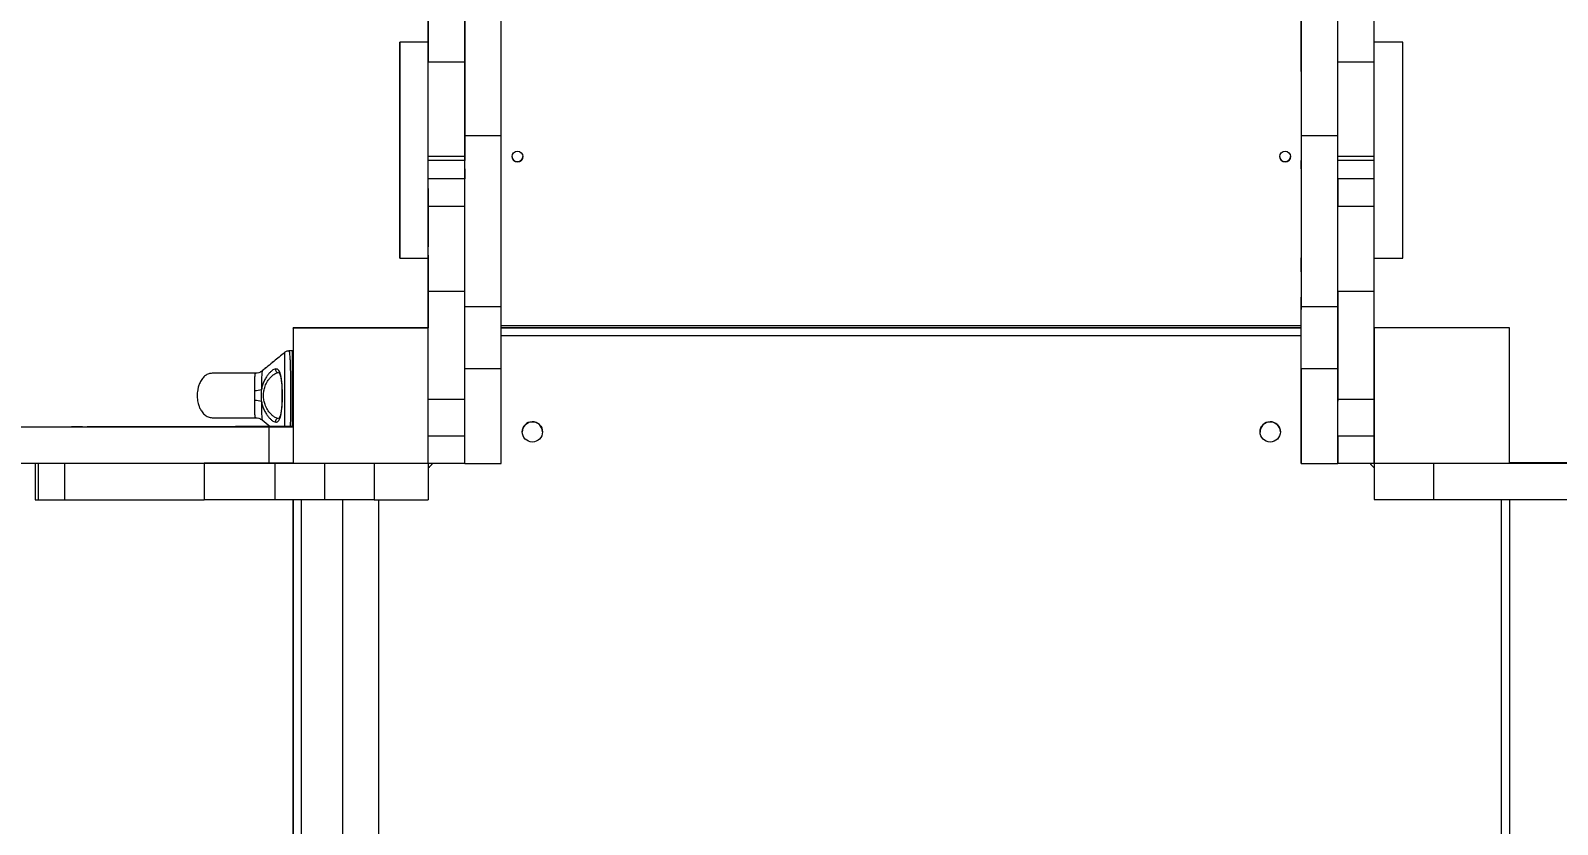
# Model space of a CAD drawing. Header units: millimetres. Extents: x 10665 to 29906, y -6125 to 7364.
# Drawn here: x 16781 to 17911, y 1516 to 2103 of the extents above; entities that cross this region are included whole.
import ezdxf

# ---------------------------------------------------------------- set-up
doc = ezdxf.new("R2010")
doc.units = ezdxf.units.MM
for name, color, linetype in [('DIKOM_ОБЪЕКТ', 7, 'Continuous'), ('DIKOM_РАЗМЕР_ЗОНА', 7, 'Continuous'), ('DIKOM_РАЗМЕР_ОБЪЕКТА', 7, 'Continuous')]:
    doc.layers.add(name, color=color, linetype=linetype)
doc.styles.add('style1', font='arial.ttf', dxfattribs={"width": 0.8})
doc.dimstyles.new('1-50', dxfattribs={"dimtxt": 300, "dimasz": 200, "dimexe": 100, "dimexo": 0, "dimgap": 100, "dimtad": 1, "dimdec": 0, "dimtxsty": 'style1', "dimcen": 0, "dimclrd": 7, "dimclre": 7, "dimadec": 1, "dimazin": 2, "dimtfac": 1, "dimtdec": 0, "dimtmove": 1, "dimatfit": 3, "dimfxl": 0, "dimlwd": 25, "dimlwe": 18, "dimarcsym": 0})

# ---------------------------------------------------------------- blocks, each defined once
blk = doc.blocks.new('*D16')
at = {"layer": 'Defpoints', "color": 0, "transparency": 16777216}
for p in [(12665, 4926.5), (12665, 1146.9), (26947.7, -1821.9)]:
    blk.add_point(p, dxfattribs=at)
at = {"layer": 'DIKOM_РАЗМЕР_ОБЪЕКТА', "color": 7, "lineweight": 18, "transparency": 16777216}
for p, q in [((12665, 1146.9), (12665, 5026.5)), ((26947.7, -1821.9), (26947.7, 5026.5))]:
    blk.add_line(p, q, dxfattribs=at)
at = {"layer": 'DIKOM_РАЗМЕР_ОБЪЕКТА', "color": 7, "lineweight": 25, "transparency": 16777216}
blk.add_line((26747.7, 4926.5), (12865, 4926.5), dxfattribs=at)
at = {"layer": 'DIKOM_РАЗМЕР_ОБЪЕКТА', "color": 7, "transparency": 16777216}
for points in [[(12865, 4959.9), (12865, 4893.2), (12665, 4926.5)], [(26747.7, 4959.9), (26747.7, 4893.2), (26947.7, 4926.5)]]:
    blk.add_solid(points, dxfattribs=at)
at = {"layer": 'DIKOM_РАЗМЕР_ОБЪЕКТА', "color": 0, "transparency": 16777216, "insert": (21497, 5179.8), "char_height": 300, "attachment_point": 5, "style": 'style1'}
blk.add_mtext('14300', dxfattribs=at)
blk = doc.blocks.new('*D14')
at = {"layer": 'Defpoints', "color": 0, "transparency": 16777216}
for p in [(28947.7, 6914), (10665, 1629.9), (28947.7, -1535.4)]:
    blk.add_point(p, dxfattribs=at)
at = {"layer": 'DIKOM_РАЗМЕР_ЗОНА', "color": 7, "lineweight": 18, "transparency": 16777216}
for p, q in [((10665, 1629.9), (10665, 7014)), ((28947.7, -1535.4), (28947.7, 7014))]:
    blk.add_line(p, q, dxfattribs=at)
at = {"layer": 'DIKOM_РАЗМЕР_ЗОНА', "color": 7, "lineweight": 25, "transparency": 16777216}
blk.add_line((10865, 6914), (28747.7, 6914), dxfattribs=at)
at = {"layer": 'DIKOM_РАЗМЕР_ЗОНА', "color": 7, "transparency": 16777216}
for points in [[(10865, 6947.4), (10865, 6880.7), (10665, 6914)], [(28747.7, 6947.4), (28747.7, 6880.7), (28947.7, 6914)]]:
    blk.add_solid(points, dxfattribs=at)
at = {"layer": 'DIKOM_РАЗМЕР_ЗОНА', "color": 0, "transparency": 16777216, "insert": (21431.5, 7167.3), "char_height": 300, "attachment_point": 5, "style": 'style1'}
blk.add_mtext('18300', dxfattribs=at)

msp = doc.modelspace()

# ---------------------------------------------------------------- linework, layer by layer
at = {"layer": 'DIKOM_ОБЪЕКТ', "color": 7, "linetype": 'Continuous', "lineweight": 15}
for p, q in [((17102.4, 2723.7), (17102.4, 2025.6)), ((17129.4, 2025.6), (17129.4, 2723.7)), ((17721.4, 2723.7), (17721.4, 2025.6)), ((17748.4, 2025.6), (17748.4, 2723.7)), ((17075.4, 2130.1), (17075.4, 2080.1)), ((17102.4, 2080.1), (17102.4, 2130.1)), ((17721.4, 2073.1), (17721.4, 2127.1)), ((17075.4, 2094.9), (17075.4, 2110.7)), ((17075.4, 2094.9), (17054.4, 2094.9)), ((17075.4, 2096.1), (17075.4, 2094.9)), ((17075.4, 2096.1), (17075.4, 2096.1)), ((17075.4, 1934.9), (17075.4, 2094.9)), ((17796.4, 2094.9), (17775.4, 2094.9)), ((17075.4, 2080.1), (17075.4, 2080.1)), ((17075.4, 2080.1), (17102.4, 2080.1)), ((17748.4, 2080.1), (17775.4, 2080.1)), ((17775.4, 2010.1), (17775.4, 2080.1)), ((17102.4, 2073.1), (17102.4, 2073.1)), ((17721.4, 2073.1), (17721.4, 2073.1)), ((17102.4, 2025.6), (17129.4, 2025.6)), ((17129.4, 1899), (17129.4, 2025.6)), ((17721.4, 2025.6), (17721.4, 1899)), ((17721.4, 2025.6), (17748.4, 2025.6)), ((17748.4, 1899), (17748.4, 2025.6)), ((17054.4, 2018.9), (17054.4, 2010.9)), ((17075.4, 2007.1), (17075.4, 2010.1)), ((17102.4, 2010.1), (17075.4, 2010.1)), ((17102.4, 2007.1), (17075.4, 2007.1)), ((17102.4, 2007.1), (17102.4, 2010.1)), ((17102.4, 2001.1), (17102.4, 2007.1)), ((17102.4, 1993.5), (17102.4, 2007.1)), ((17102.4, 2001.1), (17102.4, 1993.5)), ((17721.4, 2001.1), (17721.4, 2007.1)), ((17775.4, 2010.1), (17748.4, 2010.1)), ((17775.4, 2007.1), (17748.4, 2007.1)), ((17775.4, 2007.1), (17775.4, 2010.1)), ((17775.4, 1993.5), (17775.4, 2007.1)), ((17102.4, 1993.5), (17075.4, 1993.5)), ((17075.4, 1973.3), (17075.4, 1993.5)), ((17102.4, 1973.3), (17102.4, 1993.5)), ((17775.4, 1993.5), (17748.4, 1993.5)), ((17748.4, 1993.5), (17748.4, 1973.3)), ((17075.4, 1910.2), (17075.4, 1973.3)), ((17075.4, 1973.3), (17102.4, 1973.3)), ((17102.4, 1910.2), (17102.4, 1973.3)), ((17748.4, 1910.2), (17748.4, 1973.3)), ((17748.4, 1973.3), (17775.4, 1973.3)), ((17775.4, 1910.2), (17775.4, 1973.3)), ((17075.4, 1952.9), (17075.4, 1944.9)), ((17075.4, 1927.9), (17075.4, 1943.4)), ((17721.4, 1952.9), (17721.4, 1944.9)), ((17054.4, 1934.9), (17075.4, 1934.9)), ((17075.4, 1937.1), (17075.4, 1937.1)), ((17075.4, 1937.1), (17075.4, 1911.1)), ((17075.4, 1932.1), (17075.4, 1934.9)), ((17075.4, 1934.9), (17075.4, 1913.1)), ((17075.4, 1934.9), (17075.4, 1930.1)), ((17075.4, 1932.1), (17075.4, 1924.1)), ((17075.4, 1932.1), (17075.4, 1930.1)), ((17721.4, 1924.7), (17721.4, 1935.1)), ((17721.4, 1935.1), (17721.4, 1935.1)), ((17775.4, 1934.9), (17796.4, 1934.9)), ((17075.4, 1930.1), (17075.4, 1930.1)), ((17075.4, 1927.9), (17075.4, 1911.1)), ((17075.4, 1924.1), (17075.4, 1924.1)), ((17721.4, 1924.7), (17721.4, 1905.9)), ((17075.4, 1916.2), (17075.4, 1908.3)), ((17075.4, 1883.3), (17075.4, 1913.1)), ((17075.4, 1911.1), (17075.4, 1911.1)), ((17075.4, 1911.1), (17075.4, 1883.2)), ((17075.4, 1910.2), (17075.4, 1883.2)), ((17102.4, 1910.2), (17075.4, 1910.2)), ((17102.4, 1830.4), (17102.4, 1910.2)), ((17721.4, 1916.2), (17721.4, 1908.3)), ((17748.4, 1910.2), (17748.4, 1830.4)), ((17775.4, 1910.2), (17748.4, 1910.2)), ((17775.4, 1830.4), (17775.4, 1910.2)), ((17075.4, 1904.8), (17075.4, 1896.8)), ((17102.4, 1899), (17129.4, 1899)), ((17129.4, 1853), (17129.4, 1899)), ((17721.4, 1886.3), (17721.4, 1905.9)), ((17721.4, 1904.8), (17721.4, 1896.8)), ((17721.4, 1853), (17721.4, 1899)), ((17721.4, 1899), (17748.4, 1899)), ((17748.4, 1853), (17748.4, 1899)), ((16975.4, 1883.1), (16975.4, 1883.4)), ((17075.4, 1883.4), (16975.4, 1883.4)), ((16975.4, 1883.4), (16975.4, 1865.8)), ((17075.4, 1883.1), (16975.4, 1883.1)), ((16975.4, 1883.1), (16975.4, 1783.1)), ((17075.4, 1883.1), (17075.4, 1883.4)), ((17075.4, 1883.3), (17075.4, 1883.3)), ((17075.4, 1883.3), (17075.4, 1883.3)), ((17075.4, 1783.1), (17075.4, 1883.1)), ((17129.4, 1885.1), (17721.4, 1885.1)), ((17721.4, 1883.3), (17129.4, 1883.3)), ((17129.4, 1883.3), (17721.4, 1883.3)), ((17721.4, 1883.3), (17129.4, 1883.3)), ((17129.4, 1883.3), (17721.4, 1883.3)), ((17721.4, 1877.3), (17129.4, 1877.3)), ((17721.4, 1813.1), (17721.4, 1886.3)), ((17875.4, 1883.4), (17775.4, 1883.4)), ((17875.4, 1883.2), (17775.4, 1883.2)), ((17775.4, 1883.2), (17775.4, 1883.2)), ((17775.4, 1883.2), (17775.4, 1783.2)), ((17875.4, 1883.2), (17875.4, 1883.4)), ((17875.4, 1783.2), (17875.4, 1883.2)), ((16974.9, 1866.2), (16972.3, 1866.2)), ((16974.9, 1866.2), (16972.3, 1866.2)), ((16974.9, 1833.2), (16974.9, 1866.2)), ((16974.9, 1866.2), (16974.9, 1866.2)), ((17129.4, 1853), (17102.4, 1853)), ((17129.4, 1783), (17129.4, 1853)), ((17721.4, 1853), (17721.4, 1783)), ((17748.4, 1853), (17721.4, 1853)), ((17748.4, 1783), (17748.4, 1853)), ((16964.3, 1850.2), (16964.6, 1850.2)), ((16964.6, 1850.2), (16965.7, 1849.9)), ((16975.4, 1849.5), (16975.4, 1810.2)), ((16974.9, 1810.1), (16974.9, 1833.2)), ((17075.4, 1830.4), (17102.4, 1830.4)), ((17102.4, 1803.2), (17102.4, 1830.4)), ((17721.4, 1837.1), (17721.4, 1829.1)), ((17721.4, 1837), (17721.4, 1829.1)), ((17748.4, 1837), (17748.4, 1829.1)), ((17748.4, 1803.2), (17748.4, 1830.4)), ((17748.4, 1830.4), (17775.4, 1830.4)), ((17775.4, 1803.2), (17775.4, 1830.4)), ((16952.4, 1815.1), (16958.4, 1810.2)), ((16957.3, 1810.1), (16957.3, 1783.1)), ((16964.6, 1816.2), (16964.2, 1816.2)), ((16965.7, 1816.5), (16964.6, 1816.2)), ((16975.4, 1810.2), (16975.4, 1810.1)), ((16975.4, 1810.1), (16975.4, 1783.1)), ((17721.4, 1783.1), (17721.4, 1813.1)), ((17102.4, 1803.2), (17075.4, 1803.2)), ((17102.4, 1783.2), (17102.4, 1803.2)), ((17159.9, 1806.4), (17159.9, 1806.4)), ((17705.9, 1806.4), (17705.9, 1806.4)), ((17748.4, 1803.2), (17748.4, 1783.2)), ((17775.4, 1803.2), (17748.4, 1803.2)), ((17775.4, 1783.2), (17775.4, 1803.2)), ((16784.4, 1783.1), (16784.4, 1756.1)), ((16786.7, 1783.1), (16786.7, 1756.1)), ((16806.3, 1783.1), (16806.3, 1756.1)), ((16961.9, 1783.1), (16909.5, 1783.1)), ((16909.5, 1783.1), (16909.5, 1756.1)), ((16961.9, 1783.1), (16961.9, 1756.1)), ((16975.4, 1783.1), (17075.4, 1783.1)), ((16975.4, 1783.1), (16975.4, 1783.1)), ((16998.5, 1783.1), (16998.5, 1756.1)), ((17035.4, 1783.1), (17035.4, 1756.1)), ((17075.4, 1783.2), (17102.4, 1783.2)), ((17075.4, 1783.1), (17102.4, 1783.1)), ((17075.4, 1783.1), (17075.4, 1756.1)), ((17102.4, 1783.2), (17102.4, 1783)), ((17102.4, 1783.1), (17102.4, 1783.2)), ((17102.4, 1783), (17102.4, 1783.1)), ((17102.4, 1783), (17129.4, 1783)), ((17721.4, 1783), (17721.4, 1783.1)), ((17721.4, 1783), (17748.4, 1783)), ((17748.4, 1783.2), (17748.4, 1783.2)), ((17748.4, 1783.2), (17775.4, 1783.2)), ((17748.4, 1783.1), (17775.4, 1783.1)), ((17775.4, 1783.1), (17775.4, 1783.2)), ((17775.4, 1783.2), (17875.4, 1783.2)), ((17775.4, 1783.2), (17775.4, 1783.2)), ((17775.4, 1783.2), (17775.4, 1783.2)), ((17775.4, 1783.2), (17775.4, 1756.2)), ((17775.4, 1783.1), (17775.4, 1756.3)), ((17819.2, 1783.2), (17819.2, 1756.2)), ((17875.4, 1783.2), (18283.3, 1783.1)), ((16786.7, 1756.1), (16806.3, 1756.1)), ((16961.9, 1756.1), (16909.5, 1756.1)), ((16975.4, 1756.1), (16975.4, 1110.2)), ((16975.4, 1110.2), (16975.4, 1756.1)), ((16981.4, 1756.1), (16981.4, 1110.2)), ((17035.4, 1756.1), (16998.5, 1756.1)), ((17011.9, 1756.1), (17011.9, 1110.1)), ((17038.9, 1110.1), (17038.9, 1756.1)), ((17775.4, 1756.3), (17775.4, 1756.2)), ((17819.2, 1756.2), (18275.3, 1756.1)), ((17869.4, 1110.3), (17869.4, 1756.2)), ((17875.4, 1756.2), (17875.4, 1110.3)), ((17875.4, 1756.2), (17875.4, 1110.2)), ((17875.4, 1756.2), (17875.4, 1110.3))]:
    msp.add_line(p, q, dxfattribs=at)
at = {"layer": 'DIKOM_ОБЪЕКТ', "color": 7, "linetype": 'Continuous', "lineweight": 15, "flags": 128}
for points in [[(17775.4, 2080.1), (17775.4, 2080.3), (17775.4, 2080.8), (17775.4, 2081.8), (17775.4, 2083.1), (17775.4, 2084.8), (17775.4, 2086.8), (17775.4, 2089.1), (17775.4, 2091.8), (17775.4, 2094.7), (17775.4, 2097.9), (17775.4, 2101.4), (17775.4, 2105.1), (17775.4, 2108.9), (17775.4, 2113), (17775.4, 2117.1), (17775.4, 2121.4), (17775.4, 2125.7), (17775.4, 2130.1)], [(17054.4, 2094.9), (17054.4, 2094.7), (17054.4, 2094.2), (17054.4, 2093.3), (17054.4, 2092), (17054.4, 2090.5), (17054.4, 2088.5), (17054.4, 2086.3), (17054.4, 2083.7), (17054.4, 2080.8), (17054.4, 2077.7), (17054.4, 2074.2), (17054.4, 2070.5), (17054.4, 2066.5), (17054.4, 2062.3), (17054.4, 2057.9), (17054.4, 2053.3), (17054.4, 2048.6), (17054.4, 2043.6), (17054.4, 2038.6), (17054.4, 2033.4), (17054.4, 2028.2), (17054.4, 2022.9), (17054.4, 2017.6), (17054.4, 2012.2), (17054.4, 2006.9), (17054.4, 2001.6), (17054.4, 1996.3), (17054.4, 1991.2), (17054.4, 1986.1), (17054.4, 1981.2), (17054.4, 1976.4), (17054.4, 1971.8), (17054.4, 1967.4), (17054.4, 1963.2), (17054.4, 1959.3), (17054.4, 1955.6), (17054.4, 1952.1), (17054.4, 1948.9), (17054.4, 1946.1), (17054.4, 1943.5), (17054.4, 1941.2), (17054.4, 1939.3), (17054.4, 1937.7), (17054.4, 1936.5), (17054.4, 1935.6), (17054.4, 1935.1), (17054.4, 1934.9), (17054.4, 1935.1), (17054.4, 1935.6), (17054.4, 1936.5), (17054.4, 1937.7), (17054.4, 1939.3), (17054.4, 1941.2), (17054.4, 1943.5), (17054.4, 1946), (17054.4, 1948.9), (17054.4, 1952.1), (17054.4, 1955.5), (17054.4, 1959.3), (17054.4, 1963.2), (17054.4, 1967.4), (17054.4, 1971.8), (17054.4, 1976.4), (17054.4, 1981.2), (17054.4, 1986.1), (17054.4, 1991.2), (17054.4, 1996.3), (17054.4, 2001.6), (17054.4, 2006.9), (17054.4, 2012.2), (17054.4, 2017.5), (17054.4, 2022.9), (17054.4, 2028.2), (17054.4, 2033.4), (17054.4, 2038.6), (17054.4, 2043.6), (17054.4, 2048.5), (17054.4, 2053.3), (17054.4, 2057.9), (17054.4, 2062.3), (17054.4, 2066.5), (17054.4, 2070.5), (17054.4, 2074.2), (17054.4, 2077.7), (17054.4, 2080.8), (17054.4, 2083.7), (17054.4, 2086.3), (17054.4, 2088.5), (17054.4, 2090.5), (17054.4, 2092), (17054.4, 2093.3), (17054.4, 2094.2), (17054.4, 2094.7), (17054.4, 2094.9)], [(17075.4, 2094.9), (17075.4, 2095.5), (17075.4, 2096), (17075.4, 2096.1)], [(17796.4, 1934.9), (17796.4, 1935.1), (17796.4, 1935.6), (17796.4, 1936.5), (17796.4, 1937.7), (17796.4, 1939.3), (17796.4, 1941.2), (17796.4, 1943.5), (17796.4, 1946), (17796.4, 1948.9), (17796.4, 1952.1), (17796.4, 1955.5), (17796.4, 1959.3), (17796.4, 1963.2), (17796.4, 1967.4), (17796.4, 1971.8), (17796.4, 1976.4), (17796.4, 1981.2), (17796.4, 1986.1), (17796.4, 1991.2), (17796.4, 1996.3), (17796.4, 2001.6), (17796.4, 2006.9), (17796.4, 2012.2), (17796.4, 2017.5), (17796.4, 2022.9), (17796.4, 2028.2), (17796.4, 2033.4), (17796.4, 2038.6), (17796.4, 2043.6), (17796.4, 2048.5), (17796.4, 2053.3), (17796.4, 2057.9), (17796.4, 2062.3), (17796.4, 2066.5), (17796.4, 2070.5), (17796.4, 2074.2), (17796.4, 2077.7), (17796.4, 2080.8), (17796.4, 2083.7), (17796.4, 2086.3), (17796.4, 2088.5), (17796.4, 2090.5), (17796.4, 2092), (17796.4, 2093.3), (17796.4, 2094.2), (17796.4, 2094.7), (17796.4, 2094.9)], [(17075.4, 2010.1), (17075.4, 2015.1), (17075.4, 2020.1), (17075.4, 2025), (17075.4, 2029.8), (17075.4, 2034.6), (17075.4, 2039.2), (17075.4, 2043.6), (17075.4, 2047.9), (17075.4, 2052), (17075.4, 2055.9), (17075.4, 2059.6), (17075.4, 2063), (17075.4, 2066.1), (17075.4, 2069), (17075.4, 2071.5), (17075.4, 2073.8), (17075.4, 2075.7), (17075.4, 2077.2), (17075.4, 2078.5), (17075.4, 2079.4), (17075.4, 2079.9), (17075.4, 2080.1)], [(17102.4, 2010.1), (17102.4, 2015.1), (17102.4, 2020.1), (17102.4, 2025), (17102.4, 2029.8), (17102.4, 2034.6), (17102.4, 2039.2), (17102.4, 2043.6), (17102.4, 2047.9), (17102.4, 2052), (17102.4, 2055.9), (17102.4, 2059.6), (17102.4, 2063), (17102.4, 2066.1), (17102.4, 2069), (17102.4, 2071.5), (17102.4, 2073.8), (17102.4, 2075.7), (17102.4, 2077.2), (17102.4, 2078.5), (17102.4, 2079.4), (17102.4, 2079.9), (17102.4, 2080.1)], [(17102.4, 2073.1), (17102.4, 2072.9), (17102.4, 2072.3), (17102.4, 2071.4), (17102.4, 2070.1), (17102.4, 2068.5), (17102.4, 2066.5), (17102.4, 2064.2), (17102.4, 2061.6), (17102.4, 2058.7), (17102.4, 2055.4), (17102.4, 2052), (17102.4, 2048.2), (17102.4, 2044.2), (17102.4, 2040.1), (17102.4, 2035.7), (17102.4, 2031.2), (17102.4, 2026.5), (17102.4, 2021.7), (17102.4, 2016.9), (17102.4, 2012), (17102.4, 2007.1)], [(17721.4, 2073.1), (17721.4, 2072.9), (17721.4, 2072.3), (17721.4, 2071.4), (17721.4, 2070.1), (17721.4, 2068.5), (17721.4, 2066.5), (17721.4, 2064.2), (17721.4, 2061.6), (17721.4, 2058.7), (17721.4, 2055.4), (17721.4, 2052), (17721.4, 2048.2), (17721.4, 2044.2), (17721.4, 2040.1), (17721.4, 2035.7), (17721.4, 2031.2), (17721.4, 2026.5), (17721.4, 2021.7), (17721.4, 2016.9), (17721.4, 2012), (17721.4, 2007.1)], [(17075.4, 1937.1), (17075.4, 1937.3), (17075.4, 1937.8), (17075.4, 1938.7), (17075.4, 1939.9), (17075.4, 1941.5), (17075.4, 1943.4), (17075.4, 1945.6), (17075.4, 1948.2), (17075.4, 1951), (17075.4, 1954.2), (17075.4, 1957.6), (17075.4, 1961.2), (17075.4, 1965.1), (17075.4, 1969.2), (17075.4, 1973.5), (17075.4, 1978), (17075.4, 1982.6), (17075.4, 1987.4), (17075.4, 1992.2), (17075.4, 1997.1), (17075.4, 2002.1), (17075.4, 2007.1)], [(17721.4, 2001.1), (17721.4, 1996.1), (17721.4, 1991.2), (17721.4, 1986.4), (17721.4, 1981.6), (17721.4, 1976.9), (17721.4, 1972.4), (17721.4, 1968.1), (17721.4, 1963.9), (17721.4, 1959.9), (17721.4, 1956.2), (17721.4, 1952.7), (17721.4, 1949.5), (17721.4, 1946.5), (17721.4, 1943.9), (17721.4, 1941.6), (17721.4, 1939.6), (17721.4, 1938), (17721.4, 1936.7), (17721.4, 1935.8), (17721.4, 1935.3), (17721.4, 1935.1)], [(17775.4, 1973.3), (17775.4, 1976.8), (17775.4, 1980), (17775.4, 1982.8), (17775.4, 1985.4), (17775.4, 1987.6), (17775.4, 1989.4), (17775.4, 1991), (17775.4, 1992.1), (17775.4, 1992.9), (17775.4, 1993.4), (17775.4, 1993.5)], [(17075.4, 1986.5), (17075.4, 1981), (17075.4, 1975.9), (17075.4, 1971.1), (17075.4, 1966.6), (17075.4, 1962.5), (17075.4, 1958.7), (17075.4, 1955.3), (17075.4, 1952.2), (17075.4, 1949.5), (17075.4, 1947.1), (17075.4, 1945.1), (17075.4, 1943.4)], [(17075.4, 1924.1), (17075.4, 1924.3), (17075.4, 1924.7), (17075.4, 1925.5), (17075.4, 1926.5), (17075.4, 1927.7), (17075.4, 1929.1), (17075.4, 1930.6), (17075.4, 1932.1)], [(17133.4, 1883.3), (17133.6, 1883.3), (17134.2, 1883.3), (17135.1, 1883.3), (17136.2, 1883.3), (17137.7, 1883.3), (17139.3, 1883.3), (17141, 1883.3), (17142.7, 1883.3), (17144.4, 1883.3), (17145.9, 1883.3), (17147.2, 1883.3), (17148.3, 1883.3), (17149, 1883.3), (17149.4, 1883.3), (17149.4, 1883.3), (17149, 1883.3), (17148.3, 1883.3), (17147.2, 1883.3), (17145.9, 1883.3), (17144.4, 1883.3), (17142.7, 1883.3), (17141, 1883.3), (17139.3, 1883.3), (17137.7, 1883.3), (17136.2, 1883.3), (17135.1, 1883.3), (17134.2, 1883.3), (17133.6, 1883.3), (17133.4, 1883.3)], [(17170.4, 1883.3), (17170.6, 1883.3), (17171.2, 1883.3), (17172, 1883.3), (17173.1, 1883.3), (17174.4, 1883.3), (17175.8, 1883.3), (17177.1, 1883.3), (17178.3, 1883.3), (17179.3, 1883.3), (17180, 1883.3), (17180.4, 1883.3), (17180.4, 1883.3), (17180, 1883.3), (17179.3, 1883.3), (17178.3, 1883.3), (17177.1, 1883.3), (17175.8, 1883.3), (17174.4, 1883.3), (17173.1, 1883.3), (17172, 1883.3), (17171.2, 1883.3), (17170.6, 1883.3), (17170.4, 1883.3)], [(17670.4, 1883.3), (17670.6, 1883.3), (17671.2, 1883.3), (17672, 1883.3), (17673.1, 1883.3), (17674.4, 1883.3), (17675.8, 1883.3), (17677.1, 1883.3), (17678.3, 1883.3), (17679.3, 1883.3), (17680, 1883.3), (17680.4, 1883.3), (17680.4, 1883.3), (17680, 1883.3), (17679.3, 1883.3), (17678.3, 1883.3), (17677.1, 1883.3), (17675.8, 1883.3), (17674.4, 1883.3), (17673.1, 1883.3), (17672, 1883.3), (17671.2, 1883.3), (17670.6, 1883.3), (17670.4, 1883.3)], [(17701.4, 1883.3), (17701.6, 1883.3), (17702.2, 1883.3), (17703.1, 1883.3), (17704.2, 1883.3), (17705.7, 1883.3), (17707.3, 1883.3), (17709, 1883.3), (17710.7, 1883.3), (17712.4, 1883.3), (17713.9, 1883.3), (17715.2, 1883.3), (17716.3, 1883.3), (17717, 1883.3), (17717.4, 1883.3), (17717.4, 1883.3), (17717, 1883.3), (17716.3, 1883.3), (17715.2, 1883.3), (17713.9, 1883.3), (17712.4, 1883.3), (17710.7, 1883.3), (17709, 1883.3), (17707.3, 1883.3), (17705.7, 1883.3), (17704.2, 1883.3), (17703.1, 1883.3), (17702.2, 1883.3), (17701.6, 1883.3), (17701.4, 1883.3)], [(16772.5, 1810.1), (16796, 1810.1), (16819.4, 1810.1), (16842.7, 1810.1), (16865.8, 1810.1), (16888.9, 1810.1), (16911.8, 1810.1), (16934.6, 1810.1), (16957.3, 1810.1)], [(16778.2, 1810.1), (16800.6, 1810.1), (16823, 1810.2), (16845.3, 1810.2), (16867.4, 1810.2), (16889.3, 1810.2), (16911.2, 1810.2), (16932.8, 1810.2)], [(16819.5, 1810.1), (16819.3, 1810.1), (16818.8, 1810.1), (16818, 1810.1), (16816.9, 1810.1), (16815.8, 1810.1), (16814.6, 1810.1), (16813.5, 1810.1), (16812.5, 1810.1), (16811.9, 1810.1), (16811.5, 1810.1), (16811.5, 1810.1), (16811.9, 1810.1), (16812.5, 1810.1), (16813.5, 1810.1), (16814.6, 1810.1), (16815.8, 1810.1), (16816.9, 1810.1), (16818, 1810.1), (16818.8, 1810.1), (16819.3, 1810.1), (16819.5, 1810.1)], [(16899.8, 1810.1), (16899.7, 1810.1), (16899.1, 1810.1), (16898.3, 1810.1), (16897.3, 1810.1), (16896.1, 1810.1), (16894.9, 1810.1), (16893.8, 1810.1), (16892.9, 1810.1), (16892.2, 1810.1), (16891.9, 1810.1), (16891.9, 1810.1), (16892.2, 1810.1), (16892.9, 1810.1), (16893.8, 1810.1), (16894.9, 1810.1), (16896.1, 1810.1), (16897.3, 1810.1), (16898.3, 1810.1), (16899.1, 1810.1), (16899.7, 1810.1), (16899.8, 1810.1)], [(16975.4, 1810.2), (16975.2, 1810.2), (16974.7, 1810.2), (16973.8, 1810.2), (16972.5, 1810.2), (16970.9, 1810.2), (16969, 1810.2), (16966.8, 1810.2), (16964.3, 1810.2), (16961.6, 1810.2), (16958.7, 1810.2), (16955.6, 1810.2), (16952.4, 1810.2), (16949.1, 1810.2), (16945.8, 1810.2), (16942.5, 1810.2), (16939.2, 1810.2), (16935.9, 1810.2), (16932.8, 1810.2)], [(16949.7, 1810.2), (16949.5, 1810.2), (16949, 1810.2), (16948.2, 1810.2), (16947.2, 1810.2), (16946, 1810.2), (16944.8, 1810.2), (16943.7, 1810.2), (16942.8, 1810.2), (16942.1, 1810.2), (16941.8, 1810.2), (16941.8, 1810.2), (16942.1, 1810.2), (16942.8, 1810.2), (16943.7, 1810.2), (16944.8, 1810.2), (16946, 1810.2), (16947.2, 1810.2), (16948.2, 1810.2), (16949, 1810.2), (16949.5, 1810.2), (16949.7, 1810.2)], [(16957.3, 1810.1), (16960.4, 1810.1), (16963.3, 1810.1), (16966, 1810.1), (16968.4, 1810.1), (16970.5, 1810.1), (16972.2, 1810.1), (16973.6, 1810.1), (16974.6, 1810.1), (16975.2, 1810.1), (16975.4, 1810.1)], [(16772.5, 1783.1), (16796, 1783.1), (16819.4, 1783.1), (16842.7, 1783.1), (16865.8, 1783.1), (16888.9, 1783.1), (16911.8, 1783.1), (16934.6, 1783.1), (16957.3, 1783.1)], [(16957.3, 1783.1), (16960.4, 1783.1), (16963.3, 1783.1), (16966, 1783.1), (16968.4, 1783.1), (16970.5, 1783.1), (16972.2, 1783.1), (16973.6, 1783.1), (16974.6, 1783.1), (16975.2, 1783.1), (16975.4, 1783.1)], [(16975.4, 1783.1), (16975.3, 1783.1), (16970.7, 1783.1), (16966.3, 1783.1), (16961.9, 1783.1)], [(18145, 1783.3), (18133.6, 1783.3), (18122.1, 1783.3), (18110.4, 1783.3), (18098.5, 1783.3), (18086.4, 1783.3), (18074.2, 1783.3), (18061.8, 1783.3), (18049.3, 1783.3), (18036.6, 1783.3), (18023.8, 1783.3), (18010.9, 1783.3), (17997.9, 1783.3), (17984.7, 1783.3), (17971.5, 1783.3), (17958.2, 1783.3), (17944.9, 1783.3), (17931.4, 1783.3), (17918, 1783.3), (17904.5, 1783.3), (17890.9, 1783.3), (17877.4, 1783.3), (17875.4, 1783.3)], [(16784.4, 1756.1), (16784.5, 1756.1), (16784.8, 1756.1), (16785.6, 1756.1), (16786.7, 1756.1)], [(16806.3, 1756.1), (16808.6, 1756.1), (16811.1, 1756.1), (16814, 1756.1), (16817.2, 1756.1), (16820.7, 1756.1), (16824.4, 1756.1), (16828.4, 1756.1), (16832.6, 1756.1), (16837.1, 1756.1), (16841.7, 1756.1), (16846.5, 1756.1), (16851.5, 1756.1), (16856.6, 1756.1), (16861.8, 1756.1), (16867.1, 1756.1), (16872.5, 1756.1), (16877.8, 1756.1), (16883.2, 1756.1), (16888.6, 1756.1), (16894, 1756.1), (16899.2, 1756.1), (16904.4, 1756.1), (16909.5, 1756.1)], [(16998.5, 1756.1), (16993.8, 1756.1), (16989.2, 1756.1), (16984.5, 1756.1), (16979.9, 1756.1), (16975.3, 1756.1), (16970.7, 1756.1), (16966.3, 1756.1), (16961.9, 1756.1)], [(17035.4, 1756.1), (17039.3, 1756.1), (17043.2, 1756.1), (17047, 1756.1), (17050.7, 1756.1), (17054.3, 1756.1), (17057.7, 1756.1), (17060.8, 1756.1), (17063.7, 1756.1), (17066.3, 1756.1), (17068.7, 1756.1), (17070.7, 1756.1), (17072.4, 1756.1), (17073.7, 1756.1), (17074.7, 1756.1), (17075.2, 1756.1), (17075.4, 1756.1)], [(17775.4, 1756.2), (17775.6, 1756.2), (17776.2, 1756.2), (17777.1, 1756.2), (17778.4, 1756.2), (17780, 1756.2), (17782, 1756.2), (17784.4, 1756.2), (17787, 1756.2), (17790.1, 1756.2), (17793.4, 1756.2), (17797, 1756.2), (17800.9, 1756.2), (17805.1, 1756.2), (17809.6, 1756.2), (17814.3, 1756.2), (17819.2, 1756.2)]]:
    msp.add_lwpolyline(points, dxfattribs=at)
at = {"layer": 'DIKOM_ОБЪЕКТ', "color": 7, "linetype": 'Continuous', "lineweight": 15}
for centre, radius in [((17141.4, 2010.1), 4), ((17709.4, 2010.1), 4), ((17152.4, 1806.3), 7.5), ((17698.4, 1806.3), 7.5)]:
    msp.add_circle(centre, radius, dxfattribs=at)
for centre, radius, start, end in [((17141.4, 2010.1), 4, 181.1815, 0.0003), ((17709.4, 2010.1), 4, 181.1815, 0.0003), ((16974.9, 1865.7), 0.5, 359.9998, 90), ((16974.9, 1865.7), 0.5, 359.9998, 90), ((16964.4, 1852.2), 2.01, 160.4633, 266.2127), ((16946.5, 1856.7), 19.8, 271.7839, 286.0742), ((16946.5, 1809.8), 19.7, 73.8619, 88.194), ((16964.4, 1814.2), 2.01, 93.8492, 199.4937), ((17152.4, 1806.3), 7.5, 1.1826, 181.1799), ((17698.4, 1806.3), 7.5, 1.1826, 181.1799), ((17067.4, 1791.3), 14, 304.8618, 324.1493), ((17783.4, 1791.3), 14, 215.848, 235.1606)]:
    msp.add_arc(centre, radius, start, end, dxfattribs=at)
for points, knots in [([(16968.9, 1865), (16966.3, 1862.8), (16960.6, 1858.1), (16955.3, 1853.7), (16952.4, 1851.4)], [0, 0, 0, 0, 0.462886, 1, 1, 1, 1]), ([(16968.9, 1865), (16966.3, 1862.8), (16960.7, 1858.1), (16955.3, 1853.7), (16952.5, 1851.4)], [0, 0, 0, 0, 0.463347, 1, 1, 1, 1]), ([(16972.5, 1866.2), (16971.9, 1866.2), (16970.6, 1866.1), (16969.5, 1865.4), (16968.9, 1865)], [0, 0, 0, 0, 0.44437, 1, 1, 1, 1]), ([(16972.5, 1866.2), (16971.9, 1866.2), (16970.6, 1866.1), (16969.5, 1865.4), (16968.9, 1865)], [0, 0, 0, 0, 0.443213, 1, 1, 1, 1]), ([(16969, 1864.9), (16968.9, 1864.9), (16968.9, 1864.9), (16968.9, 1864.3), (16968.9, 1863.1), (16968.9, 1861.4), (16968.9, 1859.1), (16969, 1856.4), (16969, 1853.3), (16969.1, 1849.8), (16969.1, 1846), (16969.1, 1842), (16969.1, 1837.9), (16969.1, 1835), (16969.1, 1833.6)], [0, 0, 0, 0, 0.031811, 0.122819, 0.213321, 0.302252, 0.390843, 0.478806, 0.566059, 0.653546, 0.740112, 0.827133, 0.913487, 1, 1, 1, 1]), ([(16973.8, 1833.2), (16973.8, 1834.8), (16973.8, 1838), (16973.7, 1842.7), (16973.7, 1847.1), (16973.6, 1850.8), (16973.5, 1853.9), (16973.5, 1856.4), (16973.4, 1858.9), (16973.2, 1861.3), (16973.1, 1863.2), (16972.9, 1864.6), (16972.8, 1865.4), (16972.6, 1866.1), (16972.4, 1866.2), (16972.3, 1866.2)], [0, 0, 0, 0, 0.09265, 0.184396, 0.275239, 0.365177, 0.430222, 0.493629, 0.555404, 0.64496, 0.73085, 0.793259, 0.8542, 0.91368, 1, 1, 1, 1]), ([(16975.4, 1833.2), (16975.4, 1834.5), (16975.4, 1837.2), (16975.4, 1841.2), (16975.4, 1844.9), (16975.4, 1848.2), (16975.4, 1851), (16975.4, 1853.7), (16975.4, 1857.1), (16975.4, 1859.9), (16975.4, 1862.1), (16975.4, 1863.6), (16975.4, 1864.8), (16975.4, 1865.6), (16975.4, 1865.7), (16975.4, 1865.7)], [0, 0, 0, 0, 0.077645, 0.157699, 0.239993, 0.304336, 0.368672, 0.434383, 0.500088, 0.631327, 0.695672, 0.760006, 0.84231, 0.922361, 1, 1, 1, 1]), ([(16915.4, 1849.7), (16914.6, 1849.6), (16912.8, 1849.5), (16910.3, 1848), (16908.1, 1845.8), (16906.5, 1843), (16905.4, 1840.2), (16904.6, 1836.8), (16904.3, 1833.5), (16904.5, 1830.5), (16904.9, 1828.4), (16905.4, 1826.4), (16906.2, 1824.1), (16907.5, 1821.6), (16909.6, 1819.1), (16912.3, 1817.1), (16914.4, 1816.9), (16915.4, 1816.7)], [0, 0, 0, 0, 0.057694, 0.122825, 0.195003, 0.269977, 0.340804, 0.401232, 0.512311, 0.564666, 0.613509, 0.65825, 0.707488, 0.776271, 0.854411, 0.930753, 1, 1, 1, 1]), ([(16947.7, 1849.7), (16947.2, 1849.7), (16944.8, 1849.7), (16941.1, 1849.7), (16936.8, 1849.7), (16933.7, 1849.7), (16931.1, 1849.7), (16928.9, 1849.7), (16926.8, 1849.7), (16924.7, 1849.7), (16922.5, 1849.7), (16920.4, 1849.7), (16918.4, 1849.7), (16916.8, 1849.7), (16915.7, 1849.7), (16915.5, 1849.7), (16915.4, 1849.7)], [0, 0, 0, 0, 0.020928, 0.106437, 0.181844, 0.243283, 0.28973, 0.342944, 0.391927, 0.449382, 0.515967, 0.592345, 0.678972, 0.776025, 0.883316, 1, 1, 1, 1]), ([(16947.7, 1849.7), (16947.2, 1849.7), (16944.8, 1849.7), (16941.1, 1849.7), (16936.8, 1849.7), (16933.7, 1849.7), (16931.1, 1849.7), (16928.9, 1849.7), (16926.8, 1849.7), (16924.7, 1849.7), (16922.5, 1849.7), (16920.4, 1849.7), (16918.4, 1849.7), (16916.8, 1849.7), (16915.7, 1849.7), (16915.5, 1849.7), (16915.4, 1849.7)], [0, 0, 0, 0, 0.020939, 0.106451, 0.181851, 0.243287, 0.289732, 0.342946, 0.391926, 0.449381, 0.515963, 0.59234, 0.678967, 0.776021, 0.883314, 1, 1, 1, 1]), ([(16947.1, 1836.9), (16947.1, 1837.8), (16947.1, 1839.7), (16947.1, 1842.2), (16947.1, 1844.5), (16947.1, 1846.4), (16947.2, 1847.9), (16947.3, 1848.9), (16947.5, 1849.6), (16947.6, 1849.7), (16947.7, 1849.7)], [0, 0, 0, 0, 0.150047, 0.296163, 0.433746, 0.563625, 0.684607, 0.796512, 0.900018, 1, 1, 1, 1]), ([(16952.5, 1851.4), (16951.7, 1850.9), (16950.3, 1849.9), (16948.5, 1849.8), (16947.7, 1849.7)], [0, 0, 0, 0, 0.548612, 1, 1, 1, 1]), ([(16952.5, 1851.4), (16951.7, 1850.9), (16950.3, 1849.9), (16948.5, 1849.8), (16947.7, 1849.7)], [0, 0, 0, 0, 0.555709, 1, 1, 1, 1]), ([(16962.5, 1852.9), (16962.1, 1852.8), (16961.2, 1852.6), (16959.8, 1851.7), (16958.3, 1850.4), (16956.7, 1848.6), (16955.2, 1846.5), (16953.8, 1843.9), (16952.7, 1841), (16952.2, 1838.8), (16952, 1837.7)], [0, 0, 0, 0, 0.123175, 0.245719, 0.36966, 0.493597, 0.619173, 0.745278, 0.872429, 1, 1, 1, 1]), ([(16952.5, 1851.4), (16952.5, 1851.4), (16952.4, 1851.3), (16952.4, 1851.1), (16952.4, 1850.8), (16952.3, 1850.5), (16952.3, 1850.2), (16952.3, 1849.8), (16952.2, 1849.4), (16952.2, 1849), (16952.2, 1848.5), (16952.1, 1847.5), (16952.1, 1845.8), (16952, 1843.3), (16952, 1840.6), (16952, 1838.7), (16952, 1837.7)], [0, 0, 0, 0, 0.045913, 0.123898, 0.157139, 0.197346, 0.244336, 0.270406, 0.310085, 0.347731, 0.38355, 0.41755, 0.559946, 0.708938, 0.847642, 1, 1, 1, 1]), ([(16964.2, 1816.2), (16963.9, 1816.3), (16963.3, 1816.4), (16962.2, 1816.9), (16961.2, 1817.6), (16960.2, 1818.3), (16959.3, 1819.2), (16958.4, 1820.1), (16957.4, 1821.3), (16956.4, 1822.7), (16955.4, 1824.5), (16954.7, 1826.3), (16954.1, 1828), (16953.6, 1830.3), (16953.4, 1832.6), (16953.5, 1835), (16953.7, 1836.7), (16954.1, 1838.4), (16954.7, 1840.2), (16955.4, 1842), (16956.4, 1843.8), (16957.4, 1845.1), (16958.2, 1846.1), (16959, 1847), (16959.7, 1847.7), (16960.4, 1848.3), (16961.4, 1849.1), (16962.8, 1849.9), (16963.8, 1850.1), (16964.3, 1850.2)], [0, 0, 0, 0, 0.041222, 0.082129, 0.125022, 0.156172, 0.187528, 0.218762, 0.249822, 0.293054, 0.33399, 0.374653, 0.406584, 0.437313, 0.499527, 0.53055, 0.561989, 0.592741, 0.624704, 0.665592, 0.706685, 0.750006, 0.774588, 0.798194, 0.828684, 0.850707, 0.875263, 0.937578, 1, 1, 1, 1]), ([(16967.4, 1833.6), (16967.4, 1835), (16967.4, 1837.6), (16967.2, 1841.3), (16966.8, 1844.8), (16966.4, 1847.7), (16965.7, 1850.1), (16964.9, 1851.8), (16963.8, 1852.8), (16962.9, 1852.8), (16962.5, 1852.9)], [0, 0, 0, 0, 0.12608, 0.251948, 0.378112, 0.503261, 0.628629, 0.753003, 0.876836, 1, 1, 1, 1]), ([(16965.2, 1849.7), (16965.2, 1849.7), (16965.2, 1849.7), (16965.4, 1849.3), (16965.8, 1848.5), (16966.2, 1846.8), (16966.6, 1844.9), (16966.9, 1842.5), (16967.1, 1839.7), (16967.2, 1836.5), (16967.3, 1833), (16967.2, 1829.5), (16967.1, 1826.1), (16966.8, 1823.4), (16966.5, 1821.2), (16966.2, 1819.4), (16965.8, 1818.3), (16965.5, 1817.4), (16965.3, 1817), (16965.4, 1816.9), (16965.4, 1816.8)], [0, 0, 0, 0, 0.01845, 0.038032, 0.106495, 0.166409, 0.226659, 0.289545, 0.355479, 0.426432, 0.501737, 0.581954, 0.65819, 0.725615, 0.783313, 0.836883, 0.892659, 0.921909, 0.959185, 1, 1, 1, 1]), ([(16947.1, 1829.5), (16947.1, 1830.8), (16947.2, 1833.2), (16947.1, 1835.7), (16947.1, 1836.9)], [0, 0, 0, 0, 0.500013, 1, 1, 1, 1]), ([(16952, 1837.7), (16951.8, 1836.2), (16951.5, 1833.2), (16951.8, 1830.2), (16952, 1828.8)], [0, 0, 0, 0, 0.499978, 1, 1, 1, 1]), ([(16962.5, 1813.5), (16962.9, 1813.6), (16963.8, 1813.6), (16964.9, 1814.7), (16965.8, 1816.5), (16966.4, 1819), (16966.9, 1822.1), (16967.2, 1825.7), (16967.4, 1829.6), (16967.4, 1832.3), (16967.4, 1833.6)], [0, 0, 0, 0, 0.123445, 0.247156, 0.372002, 0.496777, 0.622302, 0.748249, 0.873769, 1, 1, 1, 1]), ([(16969.1, 1833.6), (16969.1, 1833.2), (16969.1, 1832), (16969.1, 1829.8), (16969.1, 1826.7), (16969.1, 1823.4), (16969.1, 1820.1), (16969.1, 1816.9), (16969, 1813.9), (16969, 1811.6), (16969, 1810.5), (16969, 1810.2)], [0, 0, 0, 0, 0.049273, 0.133116, 0.251424, 0.402989, 0.523613, 0.660439, 0.811788, 0.936487, 1, 1, 1, 1]), ([(16973.5, 1810.2), (16973.5, 1810.5), (16973.5, 1812), (16973.6, 1814.7), (16973.7, 1817.9), (16973.7, 1820.7), (16973.7, 1824.2), (16973.8, 1828.4), (16973.8, 1831.6), (16973.8, 1833.2)], [0, 0, 0, 0, 0.060628, 0.257411, 0.37783, 0.499608, 0.622723, 0.809848, 1, 1, 1, 1]), ([(16975.4, 1810.2), (16975.4, 1810.2), (16975.4, 1811.7), (16975.4, 1814.4), (16975.4, 1818.2), (16975.4, 1821.5), (16975.4, 1825.2), (16975.4, 1829.2), (16975.4, 1831.9), (16975.4, 1833.2)], [0, 0, 0, 0, 0.004477, 0.265829, 0.393959, 0.522075, 0.685978, 0.845377, 1, 1, 1, 1]), ([(16947.7, 1816.7), (16947.6, 1816.8), (16947.4, 1816.8), (16947.3, 1817.5), (16947.2, 1818.5), (16947.1, 1820), (16947.1, 1821.9), (16947.1, 1824.2), (16947.1, 1826.8), (16947.1, 1828.6), (16947.1, 1829.5)], [0, 0, 0, 0, 0.099154, 0.203174, 0.314644, 0.435171, 0.565598, 0.704013, 0.849948, 1, 1, 1, 1]), ([(16952, 1828.8), (16952.2, 1827.7), (16952.7, 1825.5), (16953.8, 1822.6), (16955.2, 1820), (16956.7, 1817.8), (16958.3, 1816.1), (16959.8, 1814.7), (16961.2, 1813.8), (16962.1, 1813.6), (16962.5, 1813.5)], [0, 0, 0, 0, 0.127625, 0.254179, 0.380619, 0.505082, 0.62962, 0.752878, 0.876455, 1, 1, 1, 1]), ([(16952, 1828.8), (16952, 1827.6), (16952, 1825.2), (16952, 1822), (16952.1, 1819.2), (16952.2, 1817.1), (16952.3, 1815.7), (16952.4, 1815.1), (16952.5, 1815.1), (16952.5, 1815.1)], [0, 0, 0, 0, 0.181334, 0.357725, 0.523932, 0.677647, 0.816677, 0.942651, 1, 1, 1, 1]), ([(16915.4, 1816.7), (16915.5, 1816.7), (16915.6, 1816.7), (16916.6, 1816.7), (16918.1, 1816.7), (16920.3, 1816.7), (16923.1, 1816.7), (16926.3, 1816.7), (16930.1, 1816.7), (16934.2, 1816.7), (16938.6, 1816.7), (16943, 1816.7), (16946.2, 1816.7), (16947.7, 1816.7)], [0, 0, 0, 0, 0.100211, 0.201686, 0.303221, 0.403651, 0.501833, 0.596768, 0.687692, 0.774011, 0.855443, 0.931873, 1, 1, 1, 1]), ([(16947.6, 1816.7), (16948.4, 1816.7), (16950.3, 1816.5), (16951.7, 1815.6), (16952.5, 1815)], [0, 0, 0, 0, 0.442862, 1, 1, 1, 1])]:
    msp.add_open_spline(points, degree=3, knots=knots, dxfattribs=at)

# ---------------------------------------------------------------- dimensions: what is measured, and where the dimension line sits
at = {"layer": 'DIKOM_РАЗМЕР_ЗОНА'}
dim = msp.add_linear_dim(base=(28947.7, 6914), p1=(10665, 1629.9), p2=(28947.7, -1535.4), text='18300', dimstyle='1-50', override={"dimscale": 1, "dimtix": 0, "dimtofl": 1, "dimtmove": 1, "dimatfit": 3}, dxfattribs=at)
dim.commit()
dim.dimension.update_dxf_attribs({"geometry": '*D14', "text_midpoint": (21431.5, 6914), "dimtype": 160})
at = {"layer": 'DIKOM_РАЗМЕР_ОБЪЕКТА'}
dim = msp.add_linear_dim(base=(12665, 4926.5), p1=(26947.7, -1821.9), p2=(12665, 1146.9), angle=180, text='14300', dimstyle='1-50', override={"dimscale": 1, "dimtix": 0, "dimtofl": 1, "dimtmove": 1, "dimatfit": 3}, dxfattribs=at)
dim.commit()
dim.dimension.update_dxf_attribs({"geometry": '*D16', "text_midpoint": (21497, 4926.5), "dimtype": 160})

doc.saveas('drawing.dxf')
